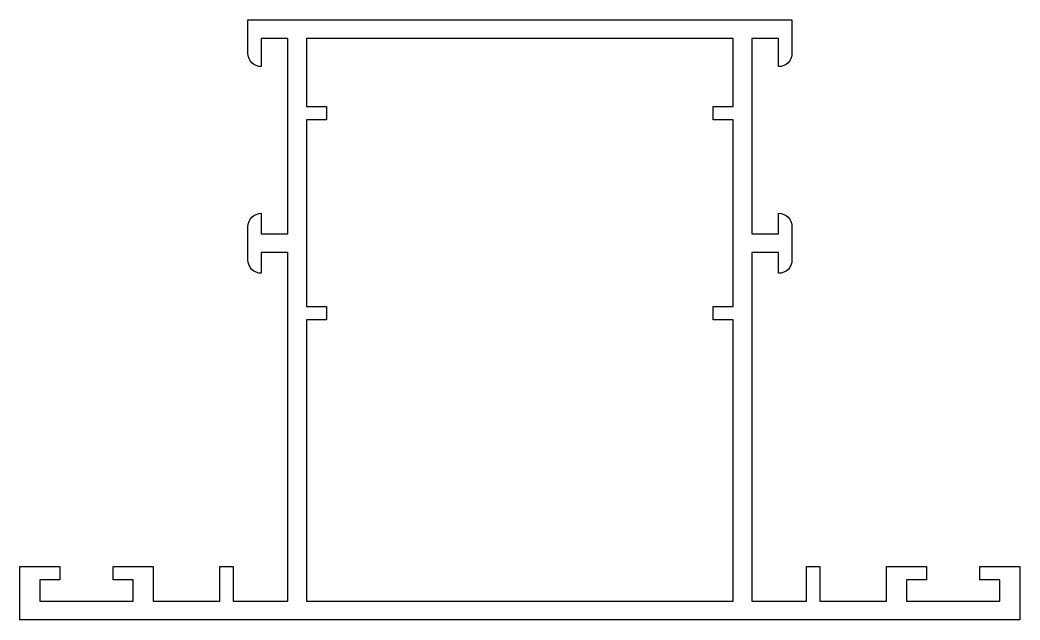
# Model space of a CAD drawing. Extents: x 114.9 to 189.9, y 190.5 to 235.5.
import ezdxf

# ---------------------------------------------------------------- set-up
doc = ezdxf.new("R2010")
doc.units = 0
doc.header["$LTSCALE"] = 15
doc.layers.get('0').update_dxf_attribs({"linetype": 'CONTINUOUS'})

msp = doc.modelspace()

# ---------------------------------------------------------------- linework, layer by layer
msp.add_lwpolyline([(131.977, 217.468), (131.977, 219.968, -0.414214), (132.977, 220.968), (132.977, 219.418), (134.977, 219.418), (134.977, 234.068), (132.977, 234.068), (132.977, 231.968, -0.414214), (131.977, 232.968), (131.977, 235.468), (153.085, 235.468), (172.777, 235.468), (172.777, 232.968, -0.414214), (171.777, 231.968), (171.777, 234.068), (169.777, 234.068), (169.777, 219.418), (171.777, 219.418), (171.777, 220.968, -0.414214), (172.777, 219.968), (172.777, 217.468, -0.414214), (171.777, 216.468), (171.777, 218.018), (169.777, 218.018), (169.777, 191.868), (173.877, 191.868), (173.877, 194.468), (174.877, 194.468), (174.877, 191.868), (179.877, 191.868), (179.877, 194.468), (182.877, 194.468), (182.877, 193.468), (181.377, 193.468), (181.377, 191.868), (188.377, 191.868), (188.377, 193.468), (186.877, 193.468), (186.877, 194.468), (189.877, 194.468), (189.877, 190.468), (153.085, 190.468), (114.877, 190.468), (114.877, 194.468), (117.877, 194.468), (117.877, 193.468), (116.377, 193.468), (116.377, 191.868), (123.377, 191.868), (123.377, 193.468), (121.877, 193.468), (121.877, 194.468), (124.877, 194.468), (124.877, 191.868), (129.877, 191.868), (129.877, 194.468), (130.877, 194.468), (130.877, 191.868), (134.977, 191.868), (134.977, 218.018), (132.977, 218.018), (132.977, 216.468, -0.414214)], format="xyb", close=True)
msp.add_lwpolyline([(168.377, 234.068), (136.377, 234.068), (136.377, 228.968), (137.877, 228.968), (137.877, 227.968), (136.377, 227.968), (136.377, 219.418), (136.377, 218.018), (136.377, 213.968), (137.877, 213.968), (137.877, 212.968), (136.377, 212.968), (136.377, 191.868), (168.377, 191.868), (168.377, 212.968), (166.877, 212.968), (166.877, 213.968), (168.377, 213.968), (168.377, 218.018), (168.377, 219.418), (168.377, 227.968), (166.877, 227.968), (166.877, 228.968), (168.377, 228.968)], close=True)

doc.saveas('drawing.dxf')
